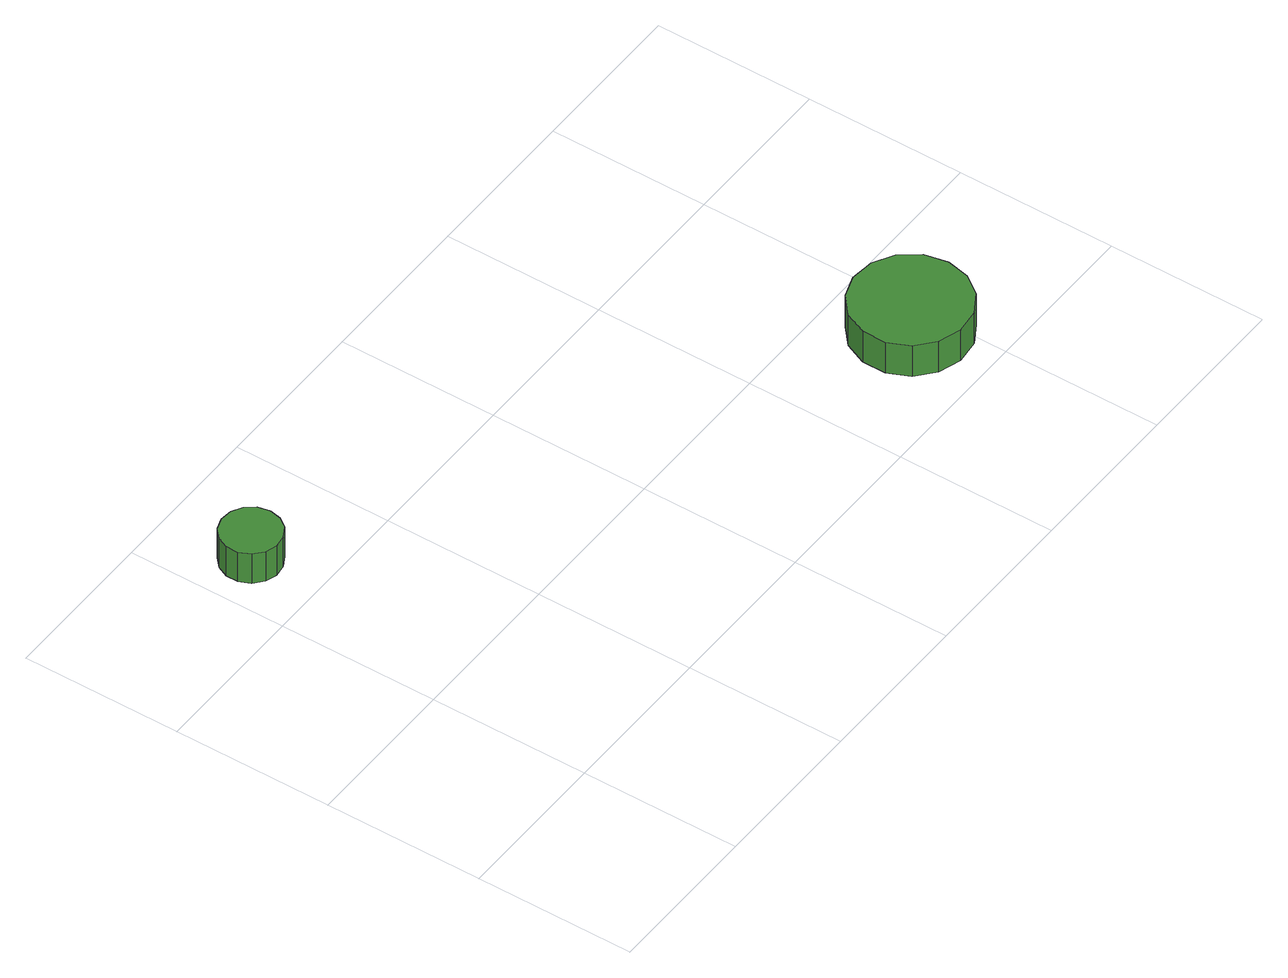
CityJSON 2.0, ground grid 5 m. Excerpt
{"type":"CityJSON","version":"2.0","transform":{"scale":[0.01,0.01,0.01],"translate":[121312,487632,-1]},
"CityObjects":{
"tree1":{"type":"SolitaryVegetationObject","attributes":{"function":"something"},"geometry":[{"type":"MultiSurface","lod":"1","boundaries":[[[0,1,2,3,4,5,6,7,8,9,10,11,12,13,14]],[[15,16,17,18,19,20,21,22,23,24,25,26,27,28,29]],[[0,29,28,1]],[[1,28,27,2]],[[2,27,26,3]],[[3,26,25,4]],[[4,25,24,5]],[[5,24,23,6]],[[6,23,22,7]],[[7,22,21,8]],[[8,21,20,9]],[[9,20,19,10]],[[10,19,18,11]],[[11,18,17,12]],[[12,17,16,13]],[[13,16,15,14]],[[14,15,29,0]]]}]},
"tree2":{"type":"SolitaryVegetationObject","attributes":{"function":"something"},"geometry":[{"type":"MultiSurface","lod":"1","boundaries":[[[30,31,32,33,34,35,36,37,38,39,40,41,42,43,44]],[[45,46,47,48,49,50,51,52,53,54,55,56,57,58,59]],[[30,59,58,31]],[[31,58,57,32]],[[32,57,56,33]],[[33,56,55,34]],[[34,55,54,35]],[[35,54,53,36]],[[36,53,52,37]],[[37,52,51,38]],[[38,51,50,39]],[[39,50,49,40]],[[40,49,48,41]],[[41,48,47,42]],[[42,47,46,43]],[[43,46,45,44]],[[44,45,59,30]]]}]}
},
"vertices":[
[256,1217,184],[248,1255,184],[226,1286,184],[192,1305,184],[154,1309,184],[118,1297,184],[89,1271,184],[74,1236,184],[74,1198,184],[89,1163,184],[118,1137,184],[154,1126,184],[192,1130,184],[226,1149,184],[248,1180,184],[248,1180,73],[226,1149,73],[192,1130,73],[154,1126,73],[118,1137,73],[89,1163,73],[74,1198,73],[74,1236,73],[89,1271,73],[118,1297,73],[154,1309,73],[192,1305,73],[226,1286,73],[248,1255,73],[256,1217,73],
[2100,259,188],[2085,332,188],[2041,393,188],[1977,430,188],[1902,438,188],[1832,415,188],[1776,365,188],[1746,297,188],[1746,222,188],[1776,154,188],[1832,104,188],[1902,81,188],[1977,89,188],[2041,126,188],[2085,187,188],[2085,187,72],[2041,126,72],[1977,89,72],[1902,81,72],[1832,104,72],[1776,154,72],[1746,222,72],[1746,297,72],[1776,365,72],[1832,415,72],[1902,438,72],[1977,430,72],[2041,393,72],[2085,332,72],[2100,259,72]
]}
